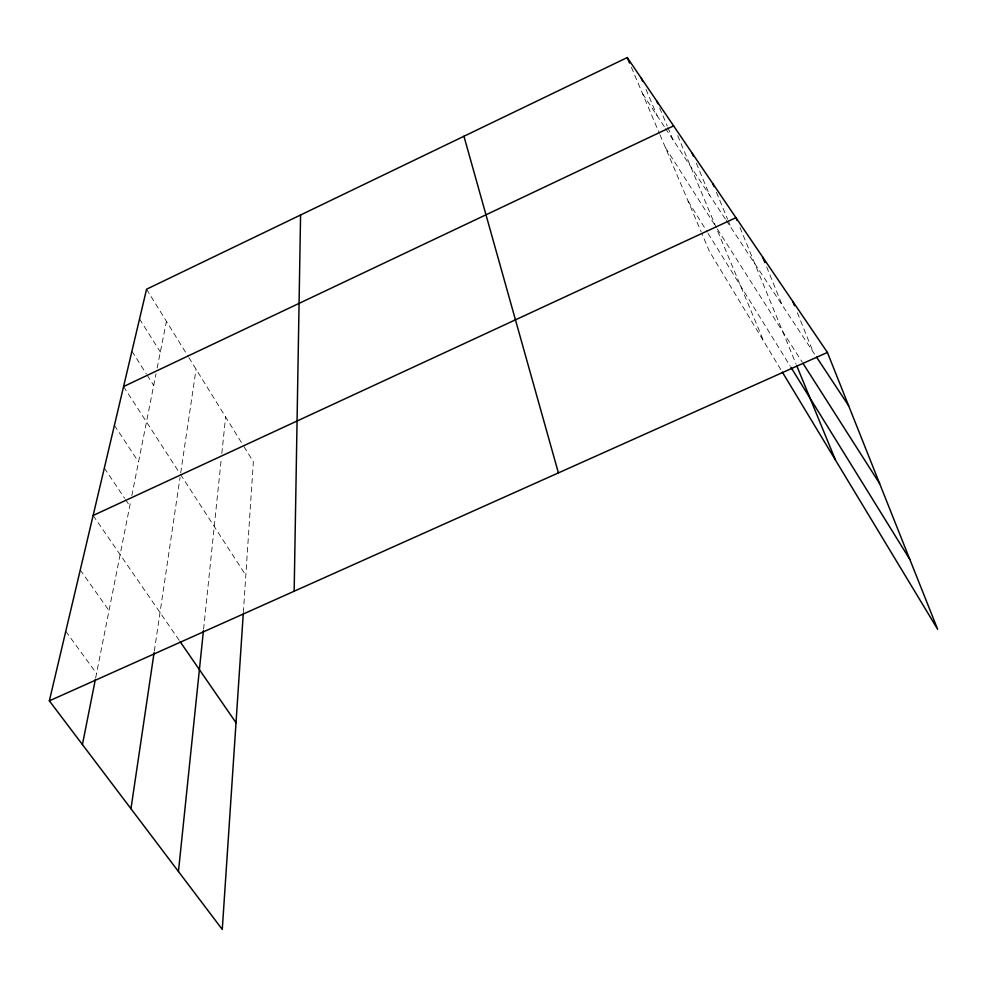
<?xml version="1.0" encoding="UTF-8"?>
<svg xmlns="http://www.w3.org/2000/svg" width="987" height="987" viewBox="0 0 987 987"><rect width="100%" height="100%" fill="white"/><g stroke="black" fill="none" stroke-linecap="round" stroke-linejoin="round"><path stroke-width="0.74" stroke-dasharray="4.93 3.7" d="M243.345 612.508L253.363 461.805L243.061 445.149M203.581 629.25L221.187 459.609M221.816 453.539L225.616 416.958M154.305 651.173L180.041 477.387M180.707 472.896L196.068 369.224M95.653 677.896L130.666 501.519M131.839 495.647L156.02 373.826M157.167 368.015L166.433 321.343M65.771 631.31L96.541 673.442M80.255 569.98L109.014 610.595M93.123 515.485L179.276 640.44M104.314 468.097L124.695 498.349M125.546 499.619L129.79 505.924M642.574 93.703L664.707 127.224M665.546 128.495L725.383 219.089M726.198 220.335L815.755 355.937M114.406 425.335L138.538 461.891M123.572 386.559L179.659 473.131M180.485 474.414L245.825 575.261M665.398 147.544L714.909 225.196M717.315 228.972L802.16 362.056M131.913 351.224L146.446 374.036M147.248 375.307L153.713 385.436M139.549 318.912L160.338 352.038M688.112 201.126L707.297 232.118M708.086 233.401L790.131 365.98M146.557 289.228L188.061 356.282M188.862 357.578L242.259 443.866M780.828 369.607L709.431 251.401L701.732 233.24M631.372 67.289L659.39 133.381M659.995 134.787L701.14 231.846M646.016 89.41L657.157 115.8M659.637 107.941L667.249 126.015M667.829 127.409L673.097 139.92M677.711 135.651L763.852 341.502M696.353 163.176L709.813 195.525M716.439 192.292L727.592 219.262M728.184 220.681L731.12 227.775M739.954 227.454L796.077 364.141M766.652 266.897L782.222 305.156M797.373 312.756L813.226 352.112"/><path stroke-width="1.48" d="M294.163 591.225L300.579 214.993M243.246 613.988L222.272 929.446L49.35 700.844L146.557 289.228L627.238 57.554L827.414 352.445L937.65 629.287L782.37 372.161M178.45 871.509L203.433 630.755M130.963 808.735L154.083 652.666M82.427 744.568L95.369 679.377M123.572 386.559L673.615 125.88M93.123 515.485L735.944 217.695L737.092 220.483M49.35 700.844L827.414 352.445M180.152 641.71L236.016 722.743M816.607 357.208L848.61 405.669M802.974 363.327L879.627 483.556M790.92 367.275L909.854 559.469M627.238 57.554L629.595 63.119M641.316 78.306L642.5 81.082M656.713 100.982L657.885 103.758M692.257 153.33L693.429 156.143M712.922 183.767L714.094 186.605M796.657 365.56L835.495 460.127M762.606 256.978L764.913 262.641M792.845 301.516L794.535 305.723M463.939 136.255L558.408 472.896"/></g></svg>
